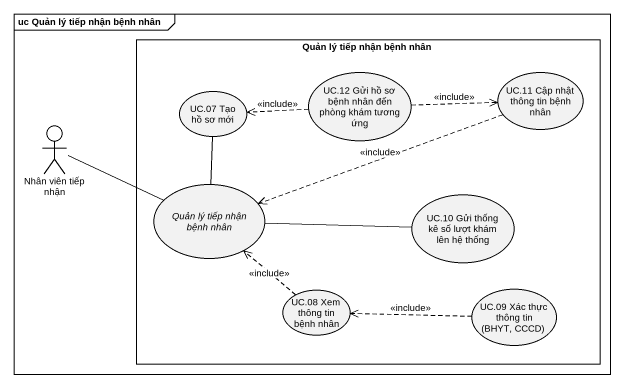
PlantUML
@startuml
mainframe uc Quản lý tiếp nhận bệnh nhân
rectangle "Quản lý tiếp nhận bệnh nhân" as Quản_lý_tiếp_nhận_bệnh_nhân {
  usecase "UC.07 Tạo hồ sơ mới" as UC_07_Tạo_hồ_sơ_mới
  usecase "UC.12 Gửi hồ sơ bệnh nhân đến phòng khám tương ứng" as UC_12_Gửi_hồ_sơ_bệnh_nhân
  usecase "UC.11 Cập nhật thông tin bệnh nhân" as UC_11_Cập_nhật_thông_tin
  usecase "Quản lý tiếp nhận bệnh nhân" as Quản_lý_tiếp_nhận_bệnh_nhân_2
  usecase "UC.10 Gửi thống kê số lượt khám lên hệ thống" as UC_10_Gửi_thống_kê_số_lượt
  usecase "UC.08 Xem thông tin bệnh nhân" as UC_08_Xem_thông_tin_bệnh
  usecase "UC.09 Xác thực thông tin (BHYT, CCCD)" as UC_09_Xác_thực_thông_tin
}
actor "Nhân viên tiếp nhận" as Nhân_viên_tiếp_nhận
UC_12_Gửi_hồ_sơ_bệnh_nhân .left.> UC_07_Tạo_hồ_sơ_mới : <<include>>
UC_12_Gửi_hồ_sơ_bệnh_nhân .right.> UC_11_Cập_nhật_thông_tin : <<include>>
UC_11_Cập_nhật_thông_tin .left.> Quản_lý_tiếp_nhận_bệnh_nhân_2 : <<include>>
Nhân_viên_tiếp_nhận -right- Quản_lý_tiếp_nhận_bệnh_nhân_2
Quản_lý_tiếp_nhận_bệnh_nhân_2 -up- UC_07_Tạo_hồ_sơ_mới
Quản_lý_tiếp_nhận_bệnh_nhân_2 -right- UC_10_Gửi_thống_kê_số_lượt
UC_08_Xem_thông_tin_bệnh .up.> Quản_lý_tiếp_nhận_bệnh_nhân_2 : <<include>>
UC_09_Xác_thực_thông_tin .left.> UC_08_Xem_thông_tin_bệnh : <<include>>
@enduml
